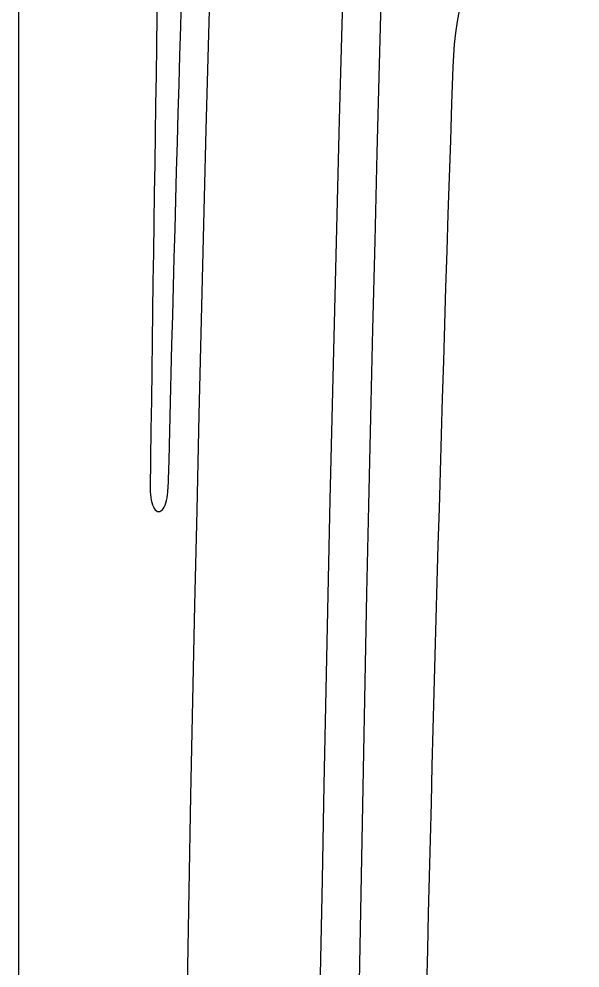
# Model space of a CAD drawing. Header units: inches. Extents: x -1 to 81, y -22 to 129.
# Drawn here: x -0.84 to 2.32, y 57.66 to 63.01 of the extents above; entities that cross this region are included whole.
import ezdxf

# ---------------------------------------------------------------- set-up
doc = ezdxf.new("R2010")
doc.units = ezdxf.units.IN
doc.header["$MEASUREMENT"] = 0
doc.layers.add('1', color=4, linetype='Continuous')

# ---------------------------------------------------------------- blocks, each defined once
blk = doc.blocks.new('19 HS Propel')
at = {"layer": '1', "color": 4}
blk.add_lwpolyline([(5.9, 81.7494), (75.8494, 81.7494, -0.414214), (81.7494, 75.8494), (81.7494, 5.9, -0.414214), (75.8494, 0), (5.9, 0, -0.414214), (0, 5.9), (0, 75.8494, -0.414214)], format="xyb", close=True, dxfattribs=at)
at = {"layer": '1', "color": 3}
for points in [[(24.5348, 81.1775, 0.006597), (5.9778, 80.4659, 0.387969), (1.2835, 75.7093, 0.006398), (0.7394, 54.4061)], [(24.5378, 81.0776, 0.009932), (6.4868, 80.0908, 0.372518), (1.6607, 75.2537, 0.007172), (0.8394, 54.4042)]]:
    blk.add_lwpolyline(points, format="xyb", dxfattribs=at)
for centre, radius, start, end in [((599.7741, 40.8743), 598.9231, 176.7144018, 183.2863109), ((599.0451, 40.8663), 597.4449, 176.7032302, 183.2805362), ((4.4347, 56.7253), 1.9908, 61.9605, 178.3058), ((492.53, 40.155), 490.3673, 178.056642, 181.16039)]:
    blk.add_arc(centre, radius, start, end, dxfattribs=at)
at = {"layer": '1', "color": 2}
blk.add_arc((593.9196, 41.3704), 592.0914, 176.967047, 183.1263642, dxfattribs=at)
at = {"layer": '1', "color": 3}
blk.add_ellipse((0.7894, 54.4051), major_axis=(-0.0024, -0.1286), ratio=0.388654, start_param=4.712389, end_param=7.853982, dxfattribs=at)

msp = doc.modelspace()

# ---------------------------------------------------------------- block references
msp.add_blockref('19 HS Propel', (-0.8428, 5.9556))

doc.saveas('drawing.dxf')
